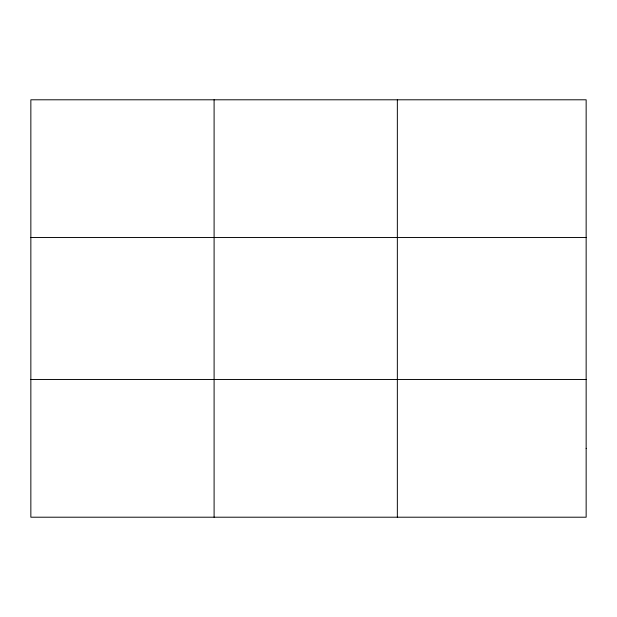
<?xml version="1.0" encoding="UTF-8"?>
<svg xmlns="http://www.w3.org/2000/svg" width="617" height="617" viewBox="0 0 617 617"><rect width="100%" height="100%" fill="white"/><g stroke="black" fill="none" stroke-linecap="round" stroke-linejoin="round"><path stroke-width="0.93" d="M214.099 517.208L214.099 99.792M397.348 517.208L397.348 99.792M30.85 237.537L586.15 237.537M30.85 379.463L586.15 379.463M586.15 448.335L586.15 517.208L30.85 517.208L30.85 99.792L586.15 99.792L586.15 448.335"/></g></svg>
